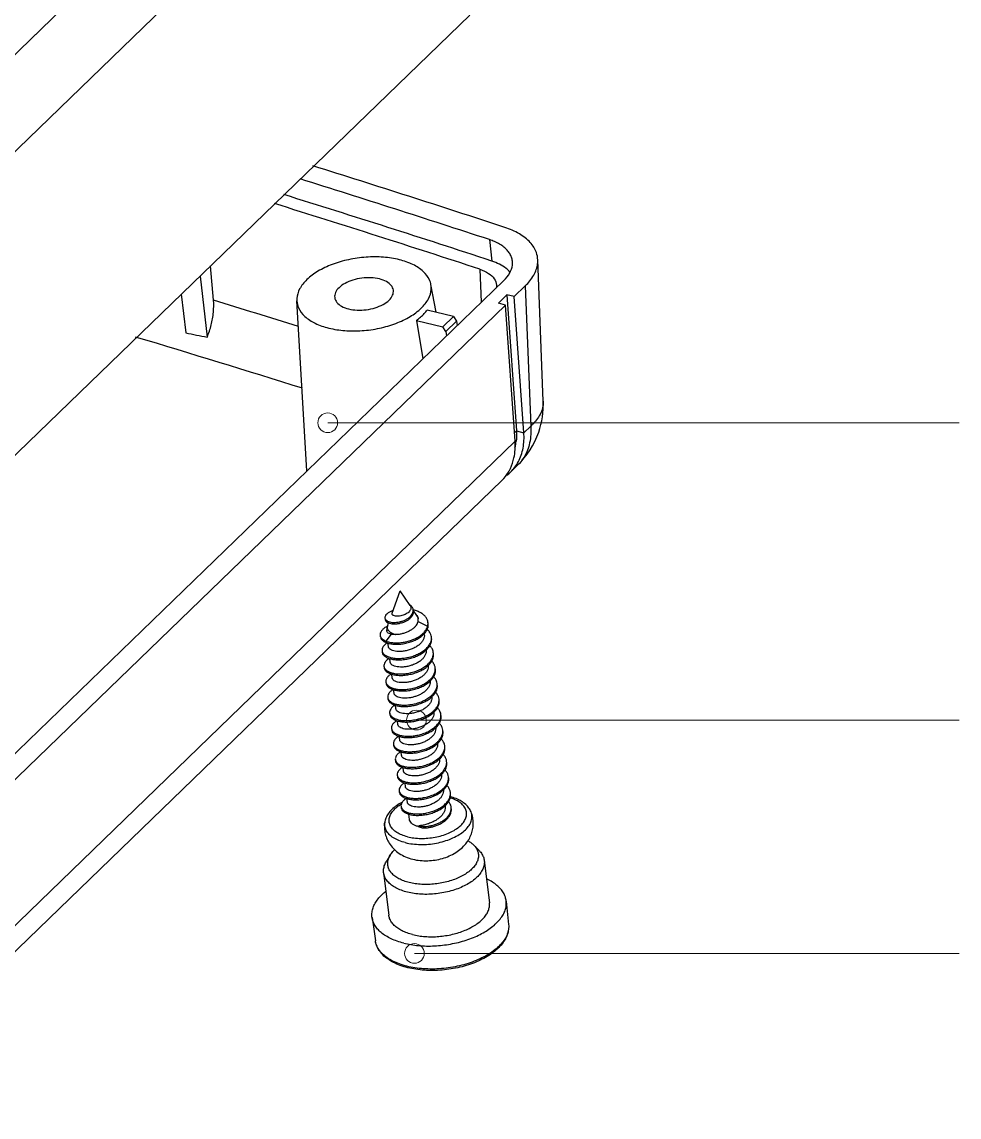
# Model space of a CAD drawing. Header units: millimetres. Extents: x 4625 to 5204, y 1432 to 1835.
# Drawn here: x 4948.2 to 4998.2, y 1486.9 to 1545.2 of the extents above; entities that cross this region are included whole.
import ezdxf

# ---------------------------------------------------------------- set-up
doc = ezdxf.new("R2010")
doc.units = ezdxf.units.MM
doc.styles.add('longtou', font='romand.shx', dxfattribs={"width": 0.8, "bigfont": 'fangsong.shx'})
doc.dimstyles.new('YanXiu', dxfattribs={"dimtxt": 2.5, "dimasz": 2.2, "dimexe": 1, "dimexo": 0, "dimgap": 0.66, "dimtad": 0, "dimzin": 1, "dimdsep": 46, "dimtxsty": 'longtou', "dimblk": 'CLOSEDBLANK', "dimcen": 0, "dimclrd": 3, "dimclre": 3, "dimclrt": 7, "dimazin": 0, "dimtfac": 1, "dimtofl": 0, "dimtmove": 0, "dimatfit": 3, "dimldrblk": 'CLOSEDBLANK', "dimfxl": 1, "dimlwd": 5, "dimlwe": 5, "dimarcsym": 0})

# ---------------------------------------------------------------- blocks, each defined once
blk = doc.blocks.new('_ClosedBlank')
at = {"color": 0, "linetype": 'ByBlock', "lineweight": -2}
for p, q in [((-1, 0.167), (0, 0)), ((-1, 0.167), (-1, -0.167)), ((0, 0), (-1, -0.167))]:
    blk.add_line(p, q, dxfattribs=at)
blk = doc.blocks.new('*u21')
at = {"color": 7, "linetype": 'Continuous'}
for p, q in [((35.3, 86.823), (80.496, 130.542)), ((38.127, 83.812), (83.322, 127.531)), ((85.982, 112.139), (40.786, 68.42)), ((87.143, 98.853), (87.281, 97.585)), ((70.817, 95.262), (70.641, 97.299)), ((90.333, 89.288), (90.009, 97.655)), ((70.019, 96.698), (70.439, 93.078)), ((86.589, 97.097), (86.665, 95.144)), ((87.993, 96.429), (40.461, 50.45)), ((83.991, 94.554), (83.686, 96.195)), ((88.62, 95.487), (89.269, 96.115)), ((89.269, 96.115), (89.591, 87.822)), ((68.91, 95.625), (69.176, 93.338)), ((87.687, 95.101), (88.182, 95.58)), ((88.62, 95.487), (88.182, 95.58)), ((88.182, 95.58), (88.745, 87.542)), ((89.184, 87.428), (88.62, 95.487)), ((42.902, 51.263), (88.097, 94.982)), ((76.347, 85.164), (75.75, 95.226)), ((85.027, 94.296), (83.463, 94.686)), ((88.097, 94.982), (87.687, 95.101)), ((88.661, 86.923), (88.097, 94.982)), ((82.831, 94.075), (84.396, 93.685)), ((82.831, 94.075), (83.209, 91.801)), ((84.396, 93.685), (85.027, 94.296)), ((84.563, 93.41), (85.198, 94.023)), ((85.027, 94.296), (85.198, 94.023)), ((85.198, 94.023), (85.243, 93.769)), ((84.563, 93.41), (84.396, 93.685)), ((84.563, 93.41), (84.606, 93.153)), ((88.626, 87.427), (88.745, 87.542)), ((88.745, 87.542), (89.184, 87.428)), ((89.591, 87.822), (89.184, 87.428)), ((88.661, 86.923), (43.465, 43.203)), ((88.813, 85.501), (88.407, 85.107)), ((87.884, 84.602), (42.688, 40.882)), ((81.389, 76.749), (81.871, 78.069)), ((82.458, 77.198), (81.871, 78.069)), ((82.855, 76.607), (82.639, 76.928)), ((82.647, 76.861), (82.639, 76.928)), ((80.961, 76.464), (80.972, 76.381)), ((81.126, 76.026), (81.18, 76.176)), ((82.928, 76.264), (83.491, 75.971)), ((83.491, 75.971), (83.501, 75.887)), ((83.521, 76.127), (83.511, 76.21)), ((80.68, 75.447), (80.69, 75.363)), ((81.335, 75.502), (81.022, 75.098)), ((83.293, 75.495), (83.289, 75.531)), ((83.724, 75.266), (83.714, 75.35)), ((80.792, 74.526), (80.802, 74.443)), ((81.022, 75.098), (81.032, 75.014)), ((81.166, 74.768), (81.14, 74.982)), ((81.278, 73.848), (81.252, 74.061)), ((83.836, 74.346), (83.826, 74.43)), ((80.905, 73.606), (80.915, 73.522)), ((83.949, 73.426), (83.939, 73.509)), ((81.017, 72.686), (81.027, 72.602)), ((81.39, 72.927), (81.364, 73.141)), ((84.061, 72.505), (84.051, 72.589)), ((81.503, 72.007), (81.477, 72.22)), ((81.129, 71.765), (81.139, 71.682)), ((81.615, 71.087), (81.589, 71.3)), ((84.173, 71.585), (84.163, 71.669)), ((81.241, 70.845), (81.252, 70.761)), ((84.286, 70.665), (84.276, 70.748)), ((81.727, 70.166), (81.701, 70.38)), ((81.354, 69.925), (81.364, 69.841)), ((81.84, 69.246), (81.814, 69.459)), ((84.398, 69.744), (84.388, 69.828)), ((81.466, 69.004), (81.476, 68.921)), ((84.51, 68.824), (84.5, 68.908)), ((81.578, 68.084), (81.589, 68)), ((81.952, 68.326), (81.926, 68.539)), ((82.064, 67.405), (82.038, 67.618)), ((84.623, 67.904), (84.613, 67.987)), ((81.691, 67.164), (81.701, 67.08)), ((84.735, 66.983), (84.725, 67.067)), ((81.803, 66.243), (81.813, 66.16)), ((82.177, 66.485), (82.151, 66.698)), ((84.847, 66.063), (84.837, 66.147)), ((82.289, 65.565), (82.263, 65.777)), ((81.915, 65.323), (81.926, 65.239)), ((82.413, 64.549), (82.375, 64.857)), ((84.533, 65.339), (84.529, 65.367)), ((84.891, 65.181), (84.881, 65.265)), ((82.963, 64.165), (82.969, 64.117)), ((86.219, 63.027), (86.538, 62.703)), ((81.268, 62.422), (81.037, 62.032)), ((86.84, 62.117), (87.146, 59.607)), ((80.884, 61.39), (81.191, 58.88)), ((88.142, 59.705), (88.281, 58.324)), ((80.201, 58.735), (80.398, 57.362))]:
    blk.add_line(p, q, dxfattribs=at)
for centre, radius, start, end in [((-157.854, -648.646), 787.597, 71.806416, 72.674312), ((-158.207, -647.682), 785.819, 71.806791, 72.664488), ((-158.402, -649.98), 786.902, 71.807209, 72.746976), ((-159.123, -650.787), 787.213, 71.812438, 72.740919), ((-162.721, -671.177), 801.23, 72.677615, 73.053699), ((114.119, 308.129), 219.442, 258.18179, 258.51855), ((-163.636, -673.37), 800.177, 72.567117, 73.307668), ((85.339, 89.094), 4.998, 340.87452, 2.23848), ((85.821, 87.259), 2.93, 349.63172, 353.31188), ((85.337, 89.094), 5, 314.04868, 340.87787), ((85.986, 87.229), 2.764, 345.26448, 349.63355), ((86.195, 86.341), 2.425, 314.17321, 328.7453), ((86.786, 86.781), 2.329, 306.38747, 314.0697), ((86.176, 86.353), 2.447, 328.73937, 330.42322), ((86.098, 86.396), 2.536, 330.43972, 334.78208), ((82.104, 76.738), 0.601, 52.5278, 57.31826), ((82.128, 76.77), 0.561, 50.53943, 52.49307), ((82.207, 76.852), 0.448, 38.42901, 41.41193), ((82.267, 76.904), 0.372, 350.87679, 353.4232), ((82.167, 74.94), 2.052, 76.47984, 76.79294), ((82.299, 76.904), 0.341, 4.70653, 6.943), ((82.281, 76.903), 0.358, 353.3605, 4.63358), ((81.175, 76.503), 0.219, 211.914, 215.25485), ((82.096, 75.672), 1.033, 159.946, 176.13764), ((81.522, 77.514), 1.397, 271.03606, 271.18675), ((81.52, 77.569), 1.452, 271.21341, 275.44355), ((81.515, 77.629), 1.512, 275.41724, 275.66869), ((81.568, 77.249), 1.131, 274.58902, 274.93346), ((81.508, 77.692), 1.576, 275.69638, 280.46674), ((81.564, 77.285), 1.167, 274.94604, 277.66484), ((81.558, 77.333), 1.215, 277.65449, 278.77934), ((81.551, 77.38), 1.263, 278.78747, 281.14927), ((81.502, 77.728), 1.612, 280.45657, 284.57488), ((81.541, 77.429), 1.313, 281.14146, 282.26616), ((81.503, 77.726), 1.61, 284.56839, 286.10281), ((82.519, 76.354), 0.418, 4.81698, 6.98529), ((82.819, 76.161), 0.698, 338.19922, 344.16048), ((82.877, 76.064), 0.649, 344.18825, 351.42124), ((82.943, 76.14), 0.572, 358.74309, 7.01872), ((81.899, 76.729), 1.283, 256.0035, 256.96786), ((83.115, 75.276), 0.604, 359.18415, 7.03536), ((81.723, 74.006), 1.163, 121.88779, 124.43094), ((83.228, 74.356), 0.603, 359.17333, 7.03661), ((83.341, 73.436), 0.602, 359.16162, 7.03635), ((83.454, 72.515), 0.601, 359.14918, 7.03466), ((83.567, 71.595), 0.601, 359.13642, 7.03168), ((81.527, 70.879), 0.288, 186.6878, 194.15518), ((83.68, 70.675), 0.6, 359.12338, 7.02748), ((81.641, 69.959), 0.289, 186.69718, 194.75069), ((81.647, 69.961), 0.295, 194.86715, 202.62135), ((83.792, 69.755), 0.6, 359.11034, 7.0222), ((81.755, 69.038), 0.29, 186.71103, 195.34555), ((81.759, 69.04), 0.295, 195.45463, 202.57081), ((83.672, 68.702), 0.871, 38.26668, 44.07973), ((83.904, 68.834), 0.6, 359.09505, 7.00939), ((81.869, 68.118), 0.292, 186.72911, 195.93983), ((81.872, 68.12), 0.295, 196.04196, 202.51967), ((84.017, 67.914), 0.6, 359.08517, 7.0089), ((81.982, 67.198), 0.293, 186.75115, 196.53357), ((81.984, 67.199), 0.295, 196.6291, 202.46838), ((84.129, 66.994), 0.6, 359.07349, 7.00118), ((82.096, 66.278), 0.295, 186.77687, 197.12683), ((82.097, 66.279), 0.296, 197.21602, 202.41744), ((84.241, 66.074), 0.601, 359.05195, 6.9929), ((82.21, 65.358), 0.296, 186.80593, 197.71967), ((82.209, 65.359), 0.296, 197.80265, 202.36734), ((84.306, 65.195), 0.579, 358.58863, 6.90274), ((84.3, 65.196), 0.585, 354.66159, 358.60147), ((83.267, 65.479), 1.394, 256.00819, 257.6372)]:
    blk.add_arc(centre, radius, start, end, dxfattribs=at)
for points, start_tangent, end_tangent in [([(90.008, 97.655), (89.927, 98.083), (89.563, 98.68), (88.917, 99.193), (88.056, 99.576)], (-0.041727, 0.999129), (-0.949996, 0.312263)), ([(88.507, 97.57), (88.506, 97.581), (88.454, 97.807), (88.351, 98.022), (88.198, 98.226), (87.997, 98.413), (87.752, 98.582), (87.143, 98.853)], (-0.100439, 0.994943), (-0.949998, 0.312257)), ([(81.817, 97.66), (80.869, 97.81), (79.844, 97.812), (78.81, 97.665), (77.839, 97.381), (76.997, 96.977), (76.341, 96.483), (75.915, 95.931), (75.749, 95.359), (75.75, 95.227)], (-0.9703, 0.241905), (0.0641, -0.997943)), ([(83.685, 96.194), (83.599, 96.471), (83.23, 96.967), (82.622, 97.373), (81.817, 97.66)], (-0.183113, 0.983092), (-0.9703, 0.241905)), ([(88.128, 97.149), (87.748, 97.392), (87.281, 97.585)], (-0.781366, 0.624073), (-0.949991, 0.312276)), ([(87.993, 96.429), (88.348, 96.881), (88.505, 97.349), (88.507, 97.57)], (0.718749, 0.695269), (-0.100439, 0.994943)), ([(89.269, 96.115), (89.773, 96.754), (90.001, 97.431), (90.008, 97.655)], (0.718749, 0.695269), (-0.041727, 0.999129)), ([(80.641, 96.523), (80.138, 96.594), (79.596, 96.571), (79.066, 96.457), (78.6, 96.263), (78.245, 96.008), (78.035, 95.717), (77.99, 95.427)], (-0.9703, 0.241905), (0.119106, -0.992882)), ([(86.589, 97.097), (87.098, 96.856), (87.432, 96.534), (87.565, 96.155), (87.566, 96.136)], (0.950022, -0.312184), (0.039011, -0.999239)), ([(88.361, 96.925), (88.128, 97.149)], (-0.645491, 0.763768), (-0.781366, 0.624073)), ([(77.637, 93.617), (78.584, 93.467), (79.61, 93.466), (80.643, 93.612), (81.614, 93.897), (82.456, 94.3), (83.113, 94.795), (83.538, 95.347), (83.704, 95.918), (83.685, 96.194)], (0.9703, -0.241905), (-0.183113, 0.983092)), ([(81.464, 95.851), (81.463, 95.86), (81.337, 96.137), (81.054, 96.366), (80.641, 96.523)], (-0.119106, 0.992882), (-0.9703, 0.241905)), ([(87.566, 96.136), (87.555, 95.981)], (0.039011, -0.999239), (-0.170067, -0.985432)), ([(70.439, 93.078), (70.681, 93.801), (70.812, 94.553), (70.817, 95.262)], (0.391691, 0.920097), (-0.086172, 0.99628)), ([(77.99, 95.427), (77.991, 95.418), (78.116, 95.14), (78.399, 94.912), (78.812, 94.754)], (0.119106, -0.992882), (0.9703, -0.241905)), ([(78.812, 94.754), (79.315, 94.683), (79.858, 94.706), (80.388, 94.82), (80.853, 95.014), (81.208, 95.269), (81.418, 95.561), (81.464, 95.851)], (0.9703, -0.241905), (-0.119106, 0.992882)), ([(75.75, 95.227), (75.854, 94.806), (76.224, 94.31), (76.831, 93.904), (77.637, 93.617)], (0.0641, -0.997943), (0.9703, -0.241905)), ([(82.831, 94.075), (83.076, 94.27), (83.287, 94.474), (83.463, 94.686)], (0.808785, 0.588104), (0.591197, 0.806528)), ([(90.332, 89.288), (90.325, 89.068), (90.1, 88.425), (89.591, 87.822)], (0.042162, -0.999111), (-0.755247, -0.65544)), ([(88.745, 87.542), (88.732, 86.918)], (0.069779, -0.997562), (-0.116791, -0.993157)), ([(89.591, 87.822), (89.527, 86.83), (89.197, 85.983), (88.813, 85.501)], (0.069779, -0.997562), (-0.717817, -0.696232)), ([(88.407, 85.107), (88.862, 85.716), (89.136, 86.514), (89.184, 87.428)], (0.718432, 0.695597), (-0.069779, 0.997562)), ([(88.599, 85.935), (88.661, 86.923)], (0.208317, 0.978061), (-0.069779, 0.997562)), ([(88.392, 85.316), (88.599, 85.935)], (0.426364, 0.904552), (0.208317, 0.978061)), ([(82.458, 77.198), (82.459, 77.195), (82.493, 77.117), (82.497, 77.032), (82.471, 76.945), (82.414, 76.858), (82.331, 76.777), (82.225, 76.705), (82.104, 76.646), (81.971, 76.602), (81.835, 76.575), (81.707, 76.566)], (0.558024, -0.829825), (-0.99999, -0.004476)), ([(82.542, 77.148), (82.485, 77.203)], (-0.661306, 0.750117), (-0.771994, 0.63563)), ([(82.637, 76.945), (82.637, 76.948), (82.61, 77.044), (82.557, 77.13)], (-0.12094, 0.99266), (-0.621375, 0.783513)), ([(81.443, 76.895), (81.266, 76.823), (81.124, 76.738), (81.025, 76.645), (80.971, 76.551), (80.961, 76.464)], (-0.94872, -0.316118), (0.119505, -0.992834)), ([(80.996, 76.377), (81.071, 76.306), (81.181, 76.252), (81.32, 76.216), (81.48, 76.201), (81.654, 76.208), (81.833, 76.236), (82.008, 76.285), (82.173, 76.351), (82.319, 76.434), (82.442, 76.528), (82.538, 76.631), (82.602, 76.738), (82.635, 76.845)], (0.577138, -0.816647), (0.158522, 0.987355)), ([(81.707, 76.566), (81.585, 76.574), (81.486, 76.601), (81.418, 76.643), (81.386, 76.695), (81.389, 76.749)], (-0.99999, -0.004476), (0.324765, 0.945795)), ([(81.949, 76.179), (82.083, 76.224), (82.243, 76.299), (82.383, 76.388), (82.497, 76.487), (82.58, 76.594), (82.631, 76.703), (82.65, 76.811), (82.647, 76.861)], (0.960756, 0.277394), (-0.121177, 0.992631)), ([(83.511, 76.21), (83.484, 76.328), (83.399, 76.492), (83.267, 76.638), (83.091, 76.763), (82.882, 76.862), (82.647, 76.935)], (-0.121862, 0.992547), (-0.972287, 0.23379)), ([(82.934, 76.405), (82.908, 76.509), (82.855, 76.608)], (-0.12158, 0.992582), (-0.566898, 0.823788)), ([(82.855, 76.607), (82.908, 76.506), (82.934, 76.405)], (0.558533, -0.829483), (0.130498, -0.991449)), ([(81.11, 75.977), (81.053, 75.947), (80.876, 75.827), (80.753, 75.696), (80.688, 75.56), (80.68, 75.447)], (-0.894203, -0.447663), (0.117203, -0.993108)), ([(80.961, 76.464), (80.962, 76.46), (80.989, 76.387)], (0.119505, -0.992834), (0.528555, -0.848899)), ([(80.972, 76.381), (80.977, 76.354), (81.023, 76.272), (81.11, 76.205), (81.231, 76.155), (81.379, 76.125), (81.547, 76.117)], (0.115677, -0.993287), (0.999837, 0.018081)), ([(81.022, 75.098), (81.232, 75.034), (81.479, 74.999), (81.752, 74.996), (82.04, 75.026), (82.33, 75.088), (82.609, 75.181), (82.867, 75.302), (83.093, 75.447), (83.276, 75.611), (83.411, 75.788), (83.467, 75.902)], (0.926084, -0.377318), (0.37049, 0.928836)), ([(81.588, 75.483), (81.409, 75.544), (81.265, 75.628), (81.165, 75.731), (81.112, 75.847), (81.11, 75.971), (81.126, 76.026)], (-0.9703, 0.241905), (0.343386, 0.939194)), ([(82.829, 76.047), (82.719, 75.916), (82.575, 75.796), (82.404, 75.691), (82.213, 75.604), (82.012, 75.539), (81.807, 75.496), (81.609, 75.478)], (-0.564161, -0.825665), (-0.999462, -0.032788)), ([(82.829, 76.047), (82.892, 76.155), (82.928, 76.264)], (0.584982, 0.811046), (0.198384, 0.980124)), ([(82.928, 76.264), (82.936, 76.389)], (0.198384, 0.980124), (-0.083938, 0.996471)), ([(83.275, 75.515), (83.286, 75.527), (83.421, 75.704), (83.501, 75.887)], (0.692197, 0.721709), (0.272004, 0.962296)), ([(83.491, 75.971), (83.515, 76.128)], (0.272004, 0.962296), (0.021716, 0.999764)), ([(83.518, 75.967), (83.525, 76.072), (83.521, 76.127)], (0.148581, 0.9889), (-0.121953, 0.992536)), ([(80.68, 75.447), (80.683, 75.425), (80.701, 75.368)], (0.117203, -0.993108), (0.38653, -0.922277)), ([(80.69, 75.363), (80.694, 75.342), (80.75, 75.216), (80.864, 75.105), (81.032, 75.014)], (0.117203, -0.993108), (0.926084, -0.377318)), ([(80.701, 75.368), (80.74, 75.299), (80.854, 75.188), (81.022, 75.098)], (0.38653, -0.922277), (0.926084, -0.377318)), ([(81.032, 75.014), (81.243, 74.95), (81.49, 74.916), (81.763, 74.912), (82.05, 74.942), (82.34, 75.004), (82.62, 75.097), (82.878, 75.218), (83.103, 75.363), (83.275, 75.515)], (0.926084, -0.377318), (0.692197, 0.721709)), ([(81.335, 75.502), (81.21, 75.545), (81.121, 75.606), (81.073, 75.681), (81.066, 75.741)], (-0.974176, 0.22579), (0.060845, 0.998147)), ([(81.609, 75.478), (81.511, 75.479), (81.419, 75.487), (81.335, 75.502)], (-0.999462, -0.032788), (-0.974176, 0.22579)), ([(83.293, 75.495), (83.294, 75.49), (83.286, 75.328), (83.227, 75.165), (83.119, 75.009), (82.969, 74.865), (82.782, 74.738), (82.569, 74.634), (82.34, 74.554), (82.106, 74.503), (81.877, 74.48), (81.666, 74.485)], (0.121414, -0.992602), (-0.995629, 0.093396)), ([(83.366, 74.619), (83.462, 74.712), (83.605, 74.898), (83.691, 75.092), (83.718, 75.268)], (0.751273, 0.659992), (0.01417, 0.9999)), ([(83.412, 74.568), (83.472, 74.628), (83.615, 74.814), (83.702, 75.008), (83.729, 75.204), (83.724, 75.266)], (0.729409, 0.684077), (-0.121996, 0.992531)), ([(83.714, 75.35), (83.684, 75.478), (83.59, 75.656), (83.463, 75.797)], (-0.121996, 0.992531), (-0.743306, 0.668951)), ([(81.066, 74.965), (80.985, 74.904), (80.863, 74.772), (80.799, 74.636), (80.792, 74.526)], (-0.82458, -0.565746), (0.116995, -0.993133)), ([(80.792, 74.526), (80.796, 74.502), (80.813, 74.448)], (0.116995, -0.993133), (0.386108, -0.922454)), ([(80.802, 74.443), (80.806, 74.418), (80.864, 74.292), (80.98, 74.182), (81.149, 74.092), (81.364, 74.028), (81.617, 73.993), (81.897, 73.99), (82.191, 74.021), (82.489, 74.085), (82.777, 74.181), (83.044, 74.306), (83.279, 74.457), (83.412, 74.568)], (0.116995, -0.993133), (0.729409, 0.684077)), ([(80.813, 74.448), (80.854, 74.376), (80.97, 74.265), (81.139, 74.176), (81.354, 74.111), (81.607, 74.076), (81.886, 74.074), (82.181, 74.105), (82.479, 74.169), (82.767, 74.265), (83.034, 74.39), (83.269, 74.541), (83.366, 74.619)], (0.386108, -0.922454), (0.751273, 0.659992)), ([(81.666, 74.485), (81.489, 74.514), (81.344, 74.566), (81.24, 74.635), (81.18, 74.717), (81.166, 74.768)], (-0.995629, 0.093396), (-0.124529, 0.992216)), ([(83.406, 74.57), (83.409, 74.509), (83.384, 74.353), (83.313, 74.2), (83.2, 74.054), (83.046, 73.918), (82.86, 73.799), (82.654, 73.702), (82.434, 73.629), (82.206, 73.581), (81.982, 73.559), (81.778, 73.565)], (0.111928, -0.993716), (-0.995629, 0.093396)), ([(83.826, 74.43), (83.795, 74.562), (83.7, 74.74), (83.624, 74.829)], (-0.122067, 0.992522), (-0.694356, 0.719632)), ([(81.221, 74.073), (81.094, 73.981), (80.973, 73.849), (80.911, 73.713), (80.905, 73.606)], (-0.848733, -0.528822), (0.116892, -0.993145)), ([(83.478, 73.699), (83.578, 73.796), (83.72, 73.982), (83.805, 74.176), (83.831, 74.347)], (0.751402, 0.659844), (0.01429, 0.999898)), ([(83.524, 73.648), (83.588, 73.712), (83.73, 73.898), (83.815, 74.092), (83.841, 74.288), (83.836, 74.346)], (0.729412, 0.684074), (-0.122067, 0.992522)), ([(83.939, 73.509), (83.906, 73.646), (83.809, 73.823), (83.737, 73.908)], (-0.122123, 0.992515), (-0.693835, 0.720134)), ([(80.905, 73.606), (80.909, 73.578), (80.925, 73.528)], (0.116892, -0.993145), (0.385658, -0.922642)), ([(80.915, 73.522), (80.919, 73.495), (80.979, 73.369), (81.096, 73.259), (81.266, 73.17), (81.482, 73.106), (81.736, 73.072), (82.016, 73.07), (82.31, 73.102), (82.608, 73.167), (82.896, 73.263), (83.163, 73.389), (83.397, 73.541), (83.524, 73.648)], (0.116892, -0.993145), (0.729412, 0.684074)), ([(80.925, 73.528), (80.968, 73.453), (81.085, 73.343), (81.256, 73.253), (81.472, 73.19), (81.726, 73.156), (82.005, 73.154), (82.3, 73.185), (82.598, 73.25), (82.886, 73.347), (83.152, 73.473), (83.386, 73.624), (83.478, 73.699)], (0.385658, -0.922642), (0.751402, 0.659844)), ([(81.778, 73.565), (81.601, 73.594), (81.455, 73.647), (81.349, 73.717), (81.29, 73.801), (81.278, 73.848)], (-0.995629, 0.093396), (-0.122224, 0.992503)), ([(83.518, 73.649), (83.521, 73.582), (83.493, 73.422), (83.417, 73.266), (83.301, 73.122), (83.146, 72.988), (82.958, 72.871), (82.749, 72.775), (82.531, 72.705), (82.309, 72.659), (82.091, 72.639), (81.89, 72.644)], (0.112049, -0.993703), (-0.995629, 0.093396)), ([(83.59, 72.778), (83.694, 72.88), (83.835, 73.066), (83.919, 73.26), (83.943, 73.427)], (0.751532, 0.659697), (0.01441, 0.999896)), ([(83.636, 72.727), (83.705, 72.796), (83.845, 72.982), (83.929, 73.177), (83.953, 73.372), (83.949, 73.426)], (0.729418, 0.684069), (-0.122123, 0.992515)), ([(81.333, 73.153), (81.203, 73.057), (81.083, 72.925), (81.022, 72.789), (81.017, 72.686)], (-0.848572, -0.52908), (0.116878, -0.993146)), ([(81.017, 72.686), (81.022, 72.655), (81.038, 72.608)], (0.116878, -0.993146), (0.385166, -0.922847)), ([(81.027, 72.602), (81.032, 72.571), (81.093, 72.446), (81.211, 72.336), (81.383, 72.248), (81.6, 72.185), (81.854, 72.151), (82.135, 72.15), (82.43, 72.182), (82.727, 72.248), (83.015, 72.346), (83.281, 72.472), (83.514, 72.624), (83.636, 72.727)], (0.116878, -0.993146), (0.729418, 0.684069)), ([(81.038, 72.608), (81.083, 72.53), (81.201, 72.42), (81.373, 72.331), (81.59, 72.268), (81.844, 72.235), (82.125, 72.234), (82.42, 72.266), (82.717, 72.332), (83.005, 72.429), (83.271, 72.556), (83.504, 72.708), (83.59, 72.778)], (0.385166, -0.922847), (0.751532, 0.659697)), ([(81.89, 72.644), (81.715, 72.674), (81.571, 72.724), (81.466, 72.793), (81.405, 72.874), (81.391, 72.927)], (-0.995629, 0.093396), (-0.124705, 0.992194)), ([(83.631, 72.729), (83.634, 72.691), (83.617, 72.542), (83.557, 72.391), (83.456, 72.248), (83.318, 72.114), (83.15, 71.996)], (0.113068, -0.993587), (-0.854653, -0.5192)), ([(84.051, 72.589), (84.017, 72.73), (83.919, 72.907), (83.85, 72.988)], (-0.122161, 0.99251), (-0.693292, 0.720657)), ([(81.445, 72.232), (81.311, 72.134), (81.194, 72.002), (81.134, 71.866), (81.129, 71.765)], (-0.848387, -0.529376), (0.116947, -0.993138)), ([(82.003, 71.724), (81.825, 71.754), (81.679, 71.806), (81.574, 71.876), (81.515, 71.959), (81.503, 72.007)], (-0.995629, 0.093396), (-0.123183, 0.992384)), ([(83.15, 71.996), (82.972, 71.901), (82.779, 71.825), (82.578, 71.768), (82.376, 71.732), (82.182, 71.718), (82.003, 71.724)], (-0.854653, -0.5192), (-0.995629, 0.093396)), ([(83.389, 71.639), (83.621, 71.791), (83.811, 71.964), (83.95, 72.15), (84.032, 72.345), (84.055, 72.506)], (0.872047, 0.489423), (0.01453, 0.999894)), ([(83.749, 71.807), (83.821, 71.88), (83.96, 72.067), (84.042, 72.261), (84.065, 72.456), (84.061, 72.505)], (0.729375, 0.684114), (-0.122161, 0.99251)), ([(84.163, 71.669), (84.127, 71.814), (84.028, 71.991), (83.962, 72.068)], (-0.122181, 0.992508), (-0.693596, 0.720364)), ([(81.129, 71.765), (81.135, 71.732), (81.15, 71.687)], (0.116947, -0.993138), (0.384633, -0.923069)), ([(81.14, 71.682), (81.146, 71.648), (81.207, 71.523), (81.327, 71.414), (81.5, 71.326), (81.718, 71.263), (81.973, 71.231), (82.254, 71.23), (82.549, 71.263), (82.846, 71.33), (83.134, 71.428), (83.399, 71.555)], (0.116947, -0.993138), (0.872047, 0.489423)), ([(81.15, 71.687), (81.197, 71.607), (81.317, 71.497), (81.49, 71.409), (81.708, 71.347), (81.963, 71.314), (82.244, 71.314), (82.539, 71.347), (82.836, 71.413), (83.124, 71.512), (83.389, 71.639)], (0.384633, -0.923069), (0.872047, 0.489423)), ([(81.557, 71.311), (81.42, 71.211), (81.304, 71.078), (81.246, 70.942), (81.242, 70.845)], (-0.848178, -0.529712), (0.117096, -0.993121)), ([(83.743, 71.809), (83.746, 71.75), (83.721, 71.593), (83.651, 71.44), (83.538, 71.294), (83.384, 71.158), (83.197, 71.037), (82.989, 70.94), (82.769, 70.868), (82.541, 70.819), (82.318, 70.798), (82.115, 70.804)], (0.112949, -0.993601), (-0.995629, 0.093396)), ([(83.399, 71.555), (83.631, 71.708), (83.749, 71.807)], (0.872047, 0.489423), (0.729375, 0.684114)), ([(83.814, 70.937), (83.927, 71.048), (84.065, 71.234), (84.146, 71.429), (84.168, 71.586)], (0.751788, 0.659405), (0.014645, 0.999893)), ([(83.861, 70.887), (83.937, 70.964), (84.075, 71.151), (84.156, 71.345), (84.177, 71.54), (84.173, 71.585)], (0.729433, 0.684052), (-0.122181, 0.992508)), ([(81.248, 70.808), (81.262, 70.767)], (0.245215, -0.969469), (0.384063, -0.923307)), ([(81.252, 70.761), (81.259, 70.725), (81.322, 70.6), (81.443, 70.491), (81.617, 70.403), (81.836, 70.342), (82.092, 70.31), (82.373, 70.31), (82.668, 70.344), (82.966, 70.411), (83.253, 70.51), (83.517, 70.638), (83.749, 70.791), (83.861, 70.887)], (0.117096, -0.993121), (0.729433, 0.684052)), ([(81.262, 70.767), (81.312, 70.684), (81.433, 70.575), (81.607, 70.487), (81.826, 70.425), (82.081, 70.394), (82.363, 70.394), (82.658, 70.428), (82.955, 70.495), (83.242, 70.594), (83.507, 70.722), (83.738, 70.875), (83.814, 70.937)], (0.384063, -0.923307), (0.751788, 0.659405)), ([(82.115, 70.804), (81.939, 70.833), (81.794, 70.885), (81.688, 70.955), (81.628, 71.038), (81.615, 71.087)], (-0.995629, 0.093396), (-0.122621, 0.992454)), ([(83.855, 70.889), (83.858, 70.818), (83.829, 70.658), (83.752, 70.503), (83.635, 70.358), (83.481, 70.226), (83.294, 70.109), (83.086, 70.014), (82.867, 69.943), (82.645, 69.898), (82.428, 69.878), (82.227, 69.883)], (0.112719, -0.993627), (-0.995629, 0.093396)), ([(83.926, 70.017), (84.043, 70.131), (84.179, 70.319), (84.259, 70.513), (84.28, 70.666)], (0.751914, 0.659261), (0.014758, 0.999891)), ([(83.973, 69.966), (84.053, 70.048), (84.19, 70.235), (84.269, 70.429), (84.289, 70.625), (84.286, 70.665)], (0.729443, 0.684042), (-0.122182, 0.992508)), ([(84.276, 70.748), (84.238, 70.897), (84.137, 71.074), (84.074, 71.148)], (-0.122182, 0.992508), (-0.694024, 0.719952)), ([(81.669, 70.391), (81.529, 70.287), (81.414, 70.155), (81.357, 70.019), (81.354, 69.925)], (-0.847943, -0.530087), (0.117319, -0.993094)), ([(81.374, 69.847), (81.426, 69.761), (81.549, 69.652), (81.724, 69.565), (81.944, 69.504), (82.2, 69.473), (82.482, 69.474), (82.777, 69.509), (83.075, 69.577), (83.361, 69.676), (83.625, 69.805), (83.856, 69.958), (83.926, 70.017)], (0.38346, -0.923557), (0.751914, 0.659261)), ([(82.227, 69.883), (82.051, 69.913), (81.907, 69.964), (81.803, 70.032), (81.742, 70.114), (81.728, 70.166)], (-0.995629, 0.093396), (-0.124913, 0.992168)), ([(84.388, 69.828), (84.349, 69.981), (84.247, 70.158), (84.186, 70.228)], (-0.122161, 0.99251), (-0.694435, 0.719555)), ([(81.364, 69.841), (81.372, 69.801), (81.436, 69.677), (81.559, 69.568), (81.734, 69.481), (81.954, 69.42), (82.21, 69.389), (82.492, 69.39), (82.788, 69.425), (83.085, 69.493), (83.371, 69.593), (83.635, 69.721), (83.866, 69.875), (83.973, 69.966)], (0.117319, -0.993094), (0.729443, 0.684042)), ([(81.78, 69.47), (81.638, 69.364), (81.524, 69.231), (81.469, 69.095), (81.466, 69.004)], (-0.847683, -0.530502), (0.117609, -0.99306)), ([(83.968, 69.969), (83.971, 69.904), (83.945, 69.749), (83.873, 69.595), (83.758, 69.448), (83.604, 69.313), (83.418, 69.195), (83.213, 69.099), (82.992, 69.026), (82.764, 68.978), (82.542, 68.957), (82.34, 68.963)], (0.113143, -0.993579), (-0.995629, 0.093396)), ([(84.039, 69.096), (84.159, 69.215), (84.294, 69.403), (84.373, 69.597), (84.392, 69.745)], (0.752039, 0.659118), (0.014866, 0.999889)), ([(84.086, 69.046), (84.169, 69.132), (84.304, 69.319), (84.383, 69.514), (84.401, 69.709), (84.398, 69.744)], (0.729453, 0.684031), (-0.122161, 0.99251)), ([(81.477, 68.921), (81.485, 68.878), (81.551, 68.754), (81.675, 68.646), (81.851, 68.559), (82.072, 68.499), (82.329, 68.468), (82.611, 68.47), (82.907, 68.506), (83.204, 68.575), (83.49, 68.675), (83.753, 68.804), (83.983, 68.958), (84.086, 69.046)], (0.117609, -0.99306), (0.729453, 0.684031)), ([(81.487, 68.927), (81.541, 68.838), (81.664, 68.73), (81.84, 68.643), (82.062, 68.583), (82.319, 68.552), (82.601, 68.554), (82.897, 68.59), (83.194, 68.658), (83.48, 68.759), (83.743, 68.888), (83.973, 69.042), (84.039, 69.096)], (0.382828, -0.92382), (0.752039, 0.659118)), ([(82.34, 68.963), (82.162, 68.993), (82.015, 69.046), (81.91, 69.117), (81.851, 69.2), (81.84, 69.246)], (-0.995629, 0.093396), (-0.122005, 0.99253)), ([(84.08, 69.048), (84.083, 69.016), (84.065, 68.855), (83.998, 68.696), (83.888, 68.547), (83.735, 68.407), (83.546, 68.284), (83.335, 68.183), (83.113, 68.108), (82.884, 68.059), (82.658, 68.037), (82.452, 68.043)], (0.11391, -0.993491), (-0.995629, 0.093396)), ([(84.151, 68.176), (84.275, 68.299), (84.409, 68.487), (84.486, 68.682), (84.505, 68.825)], (0.752163, 0.658977), (0.015006, 0.999887)), ([(84.198, 68.126), (84.285, 68.216), (84.419, 68.403), (84.496, 68.598), (84.513, 68.793), (84.51, 68.824)], (0.729464, 0.684019), (-0.122018, 0.992528)), ([(84.5, 68.908), (84.459, 69.065), (84.356, 69.241)], (-0.122018, 0.992528), (-0.618486, 0.785796)), ([(81.892, 68.549), (81.747, 68.441), (81.635, 68.308), (81.581, 68.172), (81.579, 68.084)], (-0.847398, -0.530958), (0.117961, -0.993018)), ([(81.589, 68), (81.598, 67.955), (81.666, 67.831), (81.79, 67.723), (81.968, 67.637), (82.19, 67.578), (82.448, 67.548), (82.73, 67.551), (83.026, 67.587), (83.323, 67.656), (83.609, 67.757), (83.872, 67.887), (84.1, 68.042), (84.198, 68.126)], (0.117961, -0.993018), (0.729464, 0.684019)), ([(81.599, 68.007), (81.655, 67.915), (81.78, 67.807), (81.958, 67.721), (82.18, 67.661), (82.437, 67.631), (82.72, 67.634), (83.016, 67.67), (83.313, 67.74), (83.599, 67.841), (83.861, 67.971), (84.09, 68.125), (84.151, 68.176)], (0.382173, -0.924091), (0.752163, 0.658977)), ([(82.452, 68.043), (82.276, 68.072), (82.132, 68.123), (82.026, 68.193), (81.966, 68.275), (81.952, 68.326)], (-0.995629, 0.093396), (-0.123321, 0.992367)), ([(84.192, 68.128), (84.195, 68.056), (84.166, 67.898), (84.09, 67.743), (83.973, 67.598), (83.819, 67.465), (83.633, 67.349), (83.425, 67.254), (83.205, 67.183), (82.981, 67.137), (82.765, 67.117), (82.564, 67.122)], (0.112951, -0.993601), (-0.995629, 0.093396)), ([(84.613, 67.987), (84.57, 68.149), (84.465, 68.325), (84.41, 68.388)], (-0.122052, 0.992524), (-0.695208, 0.718809)), ([(82.004, 67.629), (81.856, 67.517), (81.745, 67.384), (81.693, 67.248), (81.691, 67.164)], (-0.847086, -0.531455), (0.118367, -0.99297)), ([(82.564, 67.122), (82.388, 67.152), (82.243, 67.203), (82.139, 67.272), (82.079, 67.354), (82.065, 67.405)], (-0.995629, 0.093396), (-0.124777, 0.992185)), ([(84.263, 67.255), (84.391, 67.383), (84.524, 67.571), (84.6, 67.766), (84.617, 67.905)], (0.752282, 0.658842), (0.015068, 0.999886)), ([(84.31, 67.205), (84.401, 67.3), (84.534, 67.487), (84.61, 67.682), (84.625, 67.877), (84.623, 67.904)], (0.729474, 0.684008), (-0.122052, 0.992524)), ([(84.725, 67.067), (84.68, 67.233), (84.574, 67.408), (84.522, 67.468)], (-0.121962, 0.992535), (-0.69557, 0.718459)), ([(81.701, 67.08), (81.711, 67.031), (81.78, 66.908), (81.906, 66.801), (82.085, 66.715), (82.308, 66.656), (82.566, 66.627), (82.849, 66.631), (83.146, 66.668), (83.442, 66.738), (83.728, 66.84), (83.99, 66.97), (84.217, 67.125), (84.31, 67.205)], (0.118367, -0.99297), (0.729474, 0.684008)), ([(81.711, 67.086), (81.77, 66.991), (81.896, 66.884), (82.075, 66.799), (82.298, 66.74), (82.556, 66.711), (82.839, 66.714), (83.135, 66.751), (83.432, 66.822), (83.718, 66.923), (83.979, 67.054), (84.207, 67.209), (84.263, 67.255)], (0.381501, -0.924369), (0.752282, 0.658842)), ([(84.305, 67.208), (84.308, 67.146), (84.283, 66.99), (84.212, 66.837), (84.098, 66.691), (83.945, 66.555), (83.759, 66.436), (83.553, 66.34), (83.333, 66.267), (83.104, 66.218), (82.88, 66.197), (82.677, 66.202)], (0.113325, -0.993558), (-0.995629, 0.093396)), ([(84.375, 66.335), (84.507, 66.467), (84.639, 66.655), (84.713, 66.85), (84.729, 66.984)], (0.752399, 0.658708), (0.015159, 0.999885)), ([(84.423, 66.285), (84.517, 66.383), (84.649, 66.571), (84.723, 66.766), (84.737, 66.961), (84.735, 66.983)], (0.729485, 0.683997), (-0.121962, 0.992535)), ([(82.116, 66.708), (81.966, 66.594), (81.856, 66.461), (81.804, 66.325), (81.803, 66.243)], (-0.846748, -0.531994), (0.118819, -0.992916)), ([(81.814, 66.16), (81.825, 66.108), (81.895, 65.985), (82.022, 65.878), (82.202, 65.793), (82.426, 65.735), (82.685, 65.707), (82.969, 65.711), (83.265, 65.749), (83.562, 65.82), (83.847, 65.922), (84.108, 66.053), (84.335, 66.209), (84.423, 66.285)], (0.118819, -0.992916), (0.729485, 0.683997)), ([(81.823, 66.166), (81.885, 66.068), (82.012, 65.962), (82.192, 65.877), (82.416, 65.818), (82.675, 65.79), (82.958, 65.794), (83.255, 65.832), (83.551, 65.903), (83.836, 66.006), (84.098, 66.137), (84.324, 66.292), (84.375, 66.335)], (0.380818, -0.92465), (0.752399, 0.658708)), ([(82.677, 66.202), (82.5, 66.232), (82.353, 66.284), (82.248, 66.355), (82.189, 66.438), (82.177, 66.485)], (-0.995629, 0.093396), (-0.122138, 0.992513)), ([(84.417, 66.287), (84.42, 66.22), (84.392, 66.061), (84.317, 65.905), (84.201, 65.76), (84.046, 65.626), (83.857, 65.508), (83.648, 65.413), (83.43, 65.342), (83.208, 65.296), (82.99, 65.276), (82.789, 65.282)], (0.113023, -0.993592), (-0.995629, 0.093396)), ([(84.837, 66.147), (84.791, 66.317), (84.684, 66.492), (84.634, 66.548)], (-0.121847, 0.992549), (-0.695916, 0.718123)), ([(81.981, 65.557), (81.969, 65.551), (81.643, 65.354), (81.368, 65.128), (81.157, 64.88), (81.018, 64.622), (80.95, 64.365)], (-0.889595, -0.456751), (-0.132742, -0.991151)), ([(82.299, 63.516), (81.961, 63.626), (81.675, 63.771), (81.452, 63.947), (81.298, 64.149), (81.22, 64.368), (81.22, 64.598), (81.297, 64.831), (81.449, 65.059), (81.672, 65.275), (81.935, 65.457)], (-0.9703, 0.241905), (0.859033, 0.51192)), ([(82.227, 65.787), (82.075, 65.671), (81.966, 65.537), (81.916, 65.401), (81.916, 65.323)], (-0.846385, -0.532572), (0.119309, -0.992857)), ([(81.936, 65.246), (81.999, 65.145), (82.128, 65.039), (82.309, 64.955), (82.534, 64.897), (82.793, 64.87), (83.078, 64.875), (83.374, 64.913), (83.671, 64.985), (83.955, 65.088), (84.216, 65.22), (84.441, 65.376), (84.623, 65.551), (84.753, 65.739), (84.826, 65.934), (84.842, 66.064)], (0.380134, -0.924932), (0.015429, 0.999881)), ([(82.789, 65.282), (82.614, 65.311), (82.471, 65.361), (82.366, 65.429), (82.304, 65.51), (82.289, 65.565)], (-0.995629, 0.093396), (-0.125258, 0.992124)), ([(82.299, 63.516), (82.679, 63.447), (83.086, 63.419), (83.508, 63.435), (83.93, 63.493), (84.337, 63.591), (84.716, 63.727), (85.053, 63.895), (85.338, 64.09), (85.56, 64.305), (85.713, 64.533), (85.79, 64.766), (85.789, 64.996), (85.711, 65.216), (85.558, 65.417), (85.334, 65.594), (85.048, 65.739), (84.824, 65.817)], (0.9703, -0.241905), (-0.959021, 0.283334)), ([(84.521, 65.352), (84.633, 65.467), (84.764, 65.656), (84.837, 65.851), (84.849, 66.046), (84.847, 66.063)], (0.738496, 0.674258), (-0.121847, 0.992549)), ([(84.881, 65.265), (84.876, 65.299), (84.825, 65.453), (84.731, 65.596), (84.727, 65.602)], (-0.120497, 0.992714), (-0.645587, 0.763686)), ([(86.061, 64.989), (85.936, 65.219), (85.742, 65.433), (85.483, 65.622), (85.169, 65.775), (84.838, 65.882)], (-0.367232, 0.930129), (-0.968269, 0.249909)), ([(81.926, 65.239), (81.938, 65.184), (82.009, 65.062), (82.138, 64.955), (82.319, 64.871), (82.544, 64.813), (82.804, 64.786), (83.088, 64.791), (83.384, 64.83), (83.681, 64.901), (83.965, 65.005), (84.226, 65.136), (84.452, 65.292), (84.521, 65.352)], (0.119309, -0.992857), (0.738496, 0.674258)), ([(82.17, 63.17), (82.598, 63.092), (83.057, 63.061), (83.533, 63.078), (84.008, 63.144), (84.467, 63.255), (84.894, 63.408), (85.274, 63.597), (85.595, 63.817), (85.846, 64.059), (86.018, 64.316), (86.105, 64.579), (86.104, 64.839), (86.061, 64.989)], (0.9703, -0.241905), (-0.367026, 0.930211)), ([(82.606, 62.189), (83.047, 62.113), (83.495, 62.099), (83.933, 62.139), (84.361, 62.233), (84.773, 62.38), (85.154, 62.581), (85.481, 62.824), (85.742, 63.093), (85.941, 63.385), (86.079, 63.685), (86.163, 64.002), (86.19, 64.33), (86.156, 64.663), (86.061, 64.989)], (0.9703, -0.241905), (-0.367232, 0.930129)), ([(84.533, 65.34), (84.537, 65.281), (84.516, 65.117), (84.449, 64.954), (84.342, 64.8), (84.196, 64.653), (84.017, 64.519), (83.816, 64.405), (83.604, 64.313), (83.383, 64.241), (83.164, 64.192), (82.963, 64.165)], (0.122121, -0.992515), (-0.995815, -0.091388)), ([(82.963, 64.165), (83.115, 64.137), (83.295, 64.129), (83.495, 64.143), (83.706, 64.179), (83.921, 64.239), (84.131, 64.32), (84.328, 64.422), (84.504, 64.543), (84.653, 64.679), (84.768, 64.826), (84.846, 64.982), (84.882, 65.141)], (0.963453, -0.267878), (0.093035, 0.995663)), ([(83.894, 64.143), (84.004, 64.181), (84.207, 64.268), (84.394, 64.374), (84.56, 64.497), (84.698, 64.634), (84.802, 64.781), (84.868, 64.935), (84.895, 65.091), (84.891, 65.181)], (0.954707, 0.297548), (-0.120898, 0.992665)), ([(80.95, 64.365), (80.936, 64.026), (80.984, 63.692), (81.096, 63.366), (81.27, 63.059), (81.511, 62.777), (81.814, 62.532), (82.184, 62.332), (82.606, 62.189)], (-0.132742, -0.991151), (0.9703, -0.241905)), ([(82.17, 63.17), (81.789, 63.294), (81.467, 63.457), (81.215, 63.656), (81.042, 63.883), (80.954, 64.13), (80.95, 64.365)], (-0.9703, 0.241905), (0.13138, 0.991332)), ([(82.93, 64.126), (82.745, 64.188), (82.594, 64.273), (82.486, 64.377), (82.424, 64.495), (82.413, 64.549)], (-0.9703, 0.241905), (-0.120356, 0.992731)), ([(82.969, 64.117), (83.021, 64.096), (83.077, 64.077), (83.136, 64.061), (83.198, 64.047)], (0.910659, -0.413159), (0.982038, -0.188684)), ([(83.198, 64.047), (83.384, 64.048), (83.585, 64.07), (83.795, 64.115), (83.894, 64.143)], (0.998532, -0.054167), (0.954707, 0.297548)), ([(86.219, 63.027), (86.264, 62.979), (86.4, 62.785), (86.478, 62.578), (86.496, 62.361), (86.454, 62.14), (86.353, 61.92), (86.196, 61.706), (85.985, 61.502), (85.725, 61.313), (85.423, 61.143), (85.085, 60.996), (84.718, 60.876), (84.332, 60.784), (83.933, 60.724), (83.532, 60.695), (83.137, 60.7), (82.757, 60.738), (82.4, 60.808)], (0.701746, -0.712427), (-0.9703, 0.241905)), ([(85.873, 63.286), (86.074, 63.154), (86.219, 63.027)], (0.870582, -0.492024), (0.701746, -0.712427)), ([(82.4, 60.808), (82.076, 60.908), (81.789, 61.036), (81.548, 61.19), (81.358, 61.366), (81.222, 61.559), (81.145, 61.767), (81.126, 61.983), (81.168, 62.204), (81.268, 62.422)], (-0.9703, 0.241905), (0.509853, 0.860262)), ([(81.268, 62.422), (81.427, 62.638), (81.539, 62.755)], (0.509853, 0.860262), (0.725487, 0.688236)), ([(86.538, 62.703), (86.588, 62.65), (86.739, 62.435), (86.825, 62.204), (86.84, 62.117)], (0.701792, -0.712382), (0.120702, -0.992689)), ([(80.884, 61.39), (80.879, 61.544), (80.926, 61.789), (81.037, 62.032)], (-0.120702, 0.992689), (0.509848, 0.860264)), ([(86.84, 62.117), (86.845, 61.964), (86.799, 61.718), (86.687, 61.474), (86.512, 61.236), (86.277, 61.009), (85.989, 60.799), (85.653, 60.611), (85.278, 60.447), (84.87, 60.313), (84.44, 60.212), (83.998, 60.144), (83.552, 60.113), (83.113, 60.118), (82.691, 60.16), (82.295, 60.238)], (0.120702, -0.992689), (-0.9703, 0.241905)), ([(82.295, 60.238), (81.934, 60.349), (81.616, 60.492), (81.348, 60.662), (81.137, 60.858), (80.986, 61.073), (80.899, 61.303), (80.884, 61.39)], (-0.9703, 0.241905), (-0.120702, 0.992689)), ([(88.142, 59.705), (88.089, 59.953), (87.978, 60.197), (87.812, 60.428), (87.593, 60.642), (87.323, 60.835), (87.008, 61.005), (86.975, 61.02)], (-0.100652, 0.994922), (-0.910309, 0.41393)), ([(80.201, 58.736), (80.195, 58.79), (80.199, 59.052), (80.261, 59.316), (80.381, 59.58), (80.555, 59.838), (80.783, 60.088), (81.017, 60.293)], (-0.141946, 0.989874), (0.784012, 0.620746)), ([(82.079, 57.222), (82.502, 57.135), (82.95, 57.079), (83.415, 57.054), (83.892, 57.061), (84.372, 57.1), (84.85, 57.171), (85.317, 57.271), (85.768, 57.401), (86.195, 57.557), (86.593, 57.738), (86.956, 57.94), (87.278, 58.162), (87.555, 58.4), (87.782, 58.65), (87.956, 58.908), (88.076, 59.171), (88.138, 59.436), (88.142, 59.698), (88.142, 59.705)], (0.9703, -0.241905), (-0.100652, 0.994922)), ([(82.601, 57.728), (82.961, 57.655), (83.344, 57.613), (83.743, 57.601), (84.149, 57.619), (84.555, 57.668), (84.955, 57.746), (85.339, 57.852), (85.702, 57.984), (86.037, 58.14), (86.336, 58.315), (86.595, 58.509), (86.809, 58.716), (86.974, 58.932), (87.086, 59.155), (87.144, 59.379), (87.147, 59.601), (87.146, 59.607)], (0.9703, -0.241905), (-0.121257, 0.992621)), ([(82.079, 57.222), (81.686, 57.339), (81.329, 57.483), (81.014, 57.653), (80.744, 57.846), (80.525, 58.06), (80.359, 58.29), (80.248, 58.535), (80.201, 58.736)], (-0.9703, 0.241905), (-0.141946, 0.989874)), ([(82.601, 57.728), (82.27, 57.828), (81.974, 57.955), (81.719, 58.105), (81.51, 58.277), (81.35, 58.467), (81.243, 58.672), (81.191, 58.88)], (-0.9703, 0.241905), (-0.121257, 0.992621)), ([(88.281, 58.324), (88.276, 58.046), (88.199, 57.749), (88.05, 57.454), (87.832, 57.167), (87.549, 56.893), (87.206, 56.637), (86.809, 56.404), (86.367, 56.199), (85.886, 56.024), (85.377, 55.884), (84.849, 55.78), (84.31, 55.716), (83.773, 55.691), (83.246, 55.707), (82.739, 55.764), (82.262, 55.859)], (0.100374, -0.99495), (-0.9703, 0.241905)), ([(88.281, 58.324), (88.277, 58.023), (88.202, 57.716), (88.056, 57.41), (87.838, 57.11), (87.554, 56.825), (87.21, 56.561), (86.814, 56.323), (86.375, 56.115), (85.9, 55.939), (85.398, 55.798), (84.878, 55.695), (84.348, 55.629), (83.818, 55.604), (83.297, 55.619), (82.794, 55.674), (82.317, 55.769)], (0.100571, -0.99493), (-0.9703, 0.241905)), ([(82.317, 55.769), (81.873, 55.904), (81.473, 56.077), (81.125, 56.286), (80.84, 56.526), (80.622, 56.789), (80.475, 57.07), (80.398, 57.362)], (-0.9703, 0.241905), (-0.141677, 0.989913)), ([(80.465, 57.105), (80.464, 57.109), (80.398, 57.362)], (-0.359322, 0.933214), (-0.142038, 0.989861)), ([(82.262, 55.859), (81.823, 55.992), (81.432, 56.16), (81.094, 56.359), (80.817, 56.587), (80.606, 56.838), (80.465, 57.105)], (-0.9703, 0.241905), (-0.359322, 0.933214))]:
    blk.add_spline(points, degree=3, dxfattribs=dict(at, start_tangent=start_tangent, end_tangent=end_tangent))

msp = doc.modelspace()

# ---------------------------------------------------------------- block references
at = {"xscale": 0.9, "yscale": 0.9, "zscale": 0.9}
msp.add_blockref('*u21', (4894.712, 1444.641), dxfattribs=at)

# ---------------------------------------------------------------- leaders
at = {"color": 4}
for points in [[(4964.531, 1523.854), (4998.16, 1523.854)], [(4969.256, 1508.023), (4998.16, 1508.023)], [(4969.151, 1495.592), (4998.16, 1495.592)]]:
    msp.add_leader(points, dimstyle='YanXiu', override={"dimasz": 2.1, "dimldrblk": 'Small'}, dxfattribs=at)

doc.saveas('drawing.dxf')
